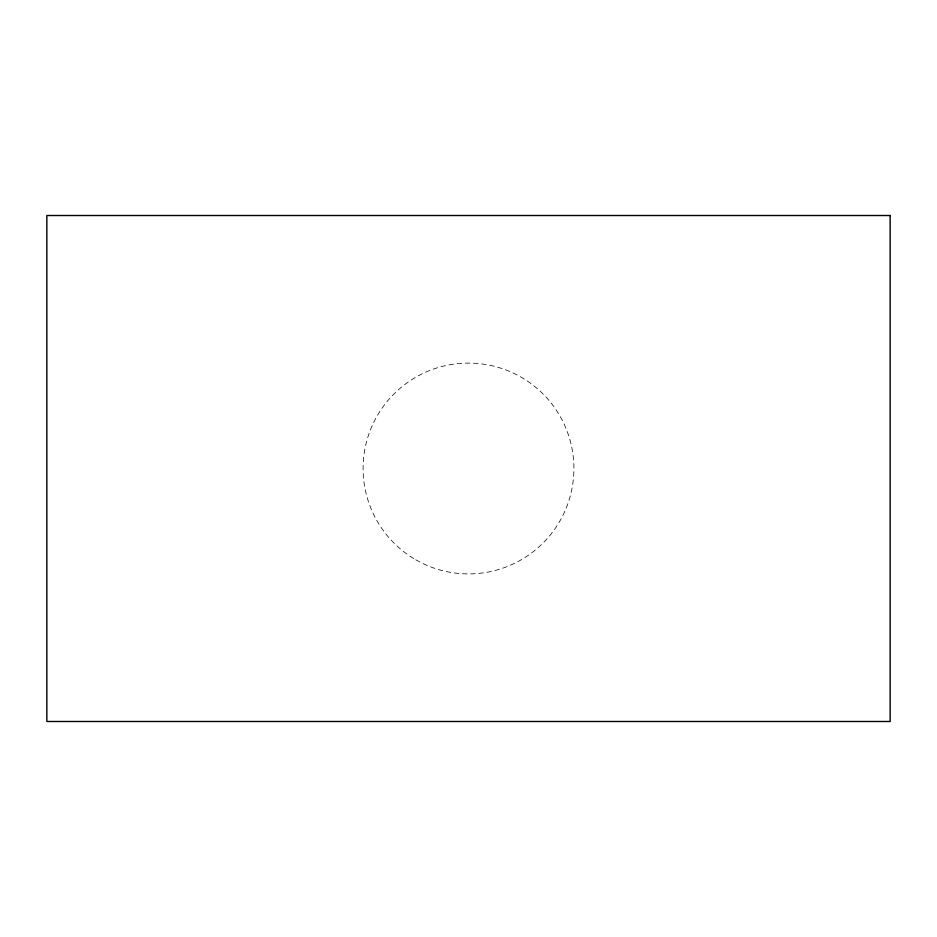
<?xml version="1.0" encoding="UTF-8"?>
<svg xmlns="http://www.w3.org/2000/svg" width="937" height="937" viewBox="0 0 937 937"><rect width="100%" height="100%" fill="white"/><g stroke="black" fill="none" stroke-linecap="round" stroke-linejoin="round"><path stroke-width="0.7" stroke-dasharray="4.68 3.51" d="M415.794 559.787A105.412 105.412 0 0 0 573.912 468.5A105.412 105.412 0 0 0 415.794 377.213A105.412 105.412 0 0 0 415.794 559.787"/><path stroke-width="1.41" d="M890.15 215.51L46.85 215.51L46.85 721.49L890.15 721.49L890.15 215.51"/></g></svg>
